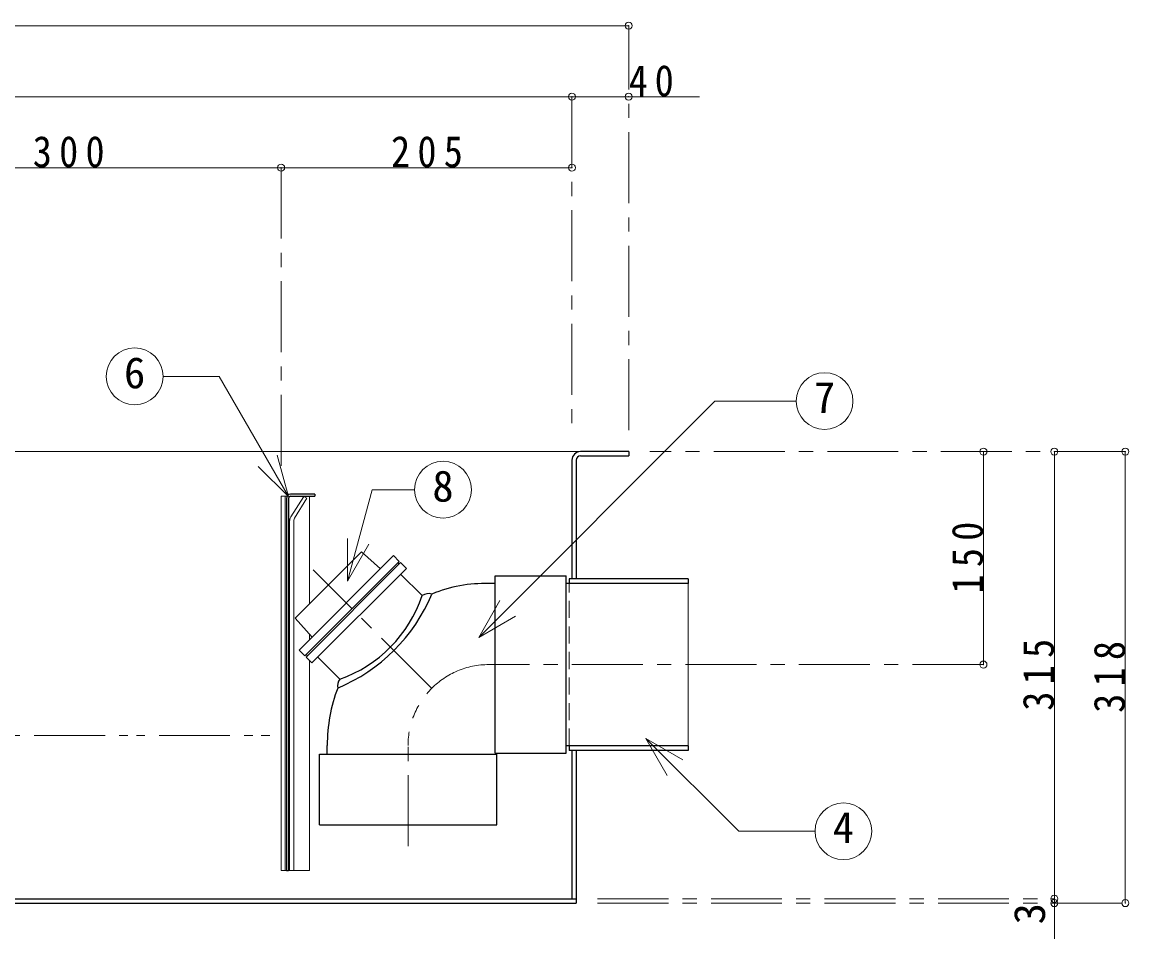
# Model space of a CAD drawing. Units: millimetres at full size, sheet at 1:10. Extents: x -2125 to 1925, y -1405 to 1405.
# Drawn here: x -307 to 473, y -1075 to -434 of the extents above; entities that cross this region are included whole.
import ezdxf
from ezdxf.enums import TextEntityAlignment as Align

# ---------------------------------------------------------------- set-up
doc = ezdxf.new("R2010")
doc.units = ezdxf.units.MM
doc.header["$LTSCALE"] = 10
doc.header["$PDMODE"] = 32
doc.header["$PDSIZE"] = 5
for name, pattern in [('CHAIN1', [8, 5, -1, 1, -1]), ('DASHED1', [1.8, 1.2, -0.6]), ('DOUBLE_CHAIN1', [8.8, 5, -1, 0.6, -0.6, 0.6, -1])]:
    doc.linetypes.add(name, pattern=pattern)
doc.layers.add('0-A', color=4, linetype='Continuous', lineweight=9)
doc.styles.add('ＭＳ ゴシック', font='')
doc.styles.get('ＭＳ ゴシック').set_extended_font_data('MS Gothic')

msp = doc.modelspace()

# ---------------------------------------------------------------- linework, layer by layer
at = {"layer": '0-A'}
for p, q in [((-959.8, -436.98), (120.2, -436.98)), ((80.2, -486.98), (-919.8, -486.98)), ((170.2, -486.98), (80.2, -486.98)), ((-424.8, -536.98), (-124.8, -536.98)), ((-124.8, -536.98), (80.2, -536.98)), ((86.2, -736.98), (-925.8, -736.98)), ((370.2, -886.98), (370.2, -736.98)), ((420.2, -736.98), (420.2, -1051.98)), ((470.2, -1054.98), (470.2, -736.98)), ((-121.8, -768.48), (-120.64, -768.48)), ((-104.8, -768.48), (-104.8, -844.26)), ((-104.8, -865.56), (-104.8, -869.51)), ((-104.8, -884.01), (-104.8, -1031.98)), ((-121.8, -1031.98), (-121.05, -1031.98)), ((-118.8, -1031.98), (-119.55, -1031.98)), ((-115.8, -1031.98), (-104.8, -1031.98)), ((420.2, -1051.98), (420.2, -1104.98))]:
    msp.add_line(p, q, dxfattribs=at)
at = {"layer": '0-A', "linetype": 'CHAIN1'}
for p, q in [((120.2, -721.98), (120.2, -436.98)), ((80.2, -486.98), (80.2, -721.98)), ((-124.8, -536.98), (-124.8, -756.98)), ((470.2, -736.98), (135.2, -736.98)), ((-18.65, -903.73), (-102.07, -820.32)), ((370.2, -886.98), (21.7, -886.98)), ((-35.3, -1014.98), (-35.3, -943.98)), ((98.2, -1051.98), (420.2, -1051.98)), ((98.2, -1054.98), (470.2, -1054.98))]:
    msp.add_line(p, q, dxfattribs=at)
at = {"layer": '0-A', "color": 7, "lineweight": 18}
for p, q in [((-208, -684), (-168.5, -684)), ((-119.67, -768.58), (-168.5, -684)), ((14.49, -867.85), (180.95, -701.39)), ((238.27, -701.39), (180.95, -701.39)), ((-119.67, -768.58), (-127.44, -739.6)), ((-119.67, -768.58), (-140.89, -747.36)), ((-77.96, -828.27), (-60.69, -763.82)), ((-30.67, -763.82), (-60.69, -763.82)), ((-124.8, -768.48), (-121.8, -768.48)), ((-124.8, -768.48), (-124.8, -1031.98)), ((-121.8, -768.48), (-121.8, -1031.98)), ((-117.88, -783.02), (-108.8, -768.49)), ((-118.8, -786.2), (-118.8, -1031.98)), ((-115.8, -785.34), (-115.8, -1031.98)), ((-77.96, -828.27), (-77.96, -798.27)), ((-77.96, -828.27), (-62.96, -802.29)), ((162.2, -944.13), (162.2, -829.83)), ((14.49, -867.85), (29.49, -841.87)), ((14.49, -867.85), (40.47, -852.85)), ((132.37, -939.03), (158.35, -954.03)), ((132.37, -939.03), (147.37, -965.01)), ((132.37, -939.03), (197.71, -1004.37)), ((251.53, -1004.37), (197.71, -1004.37)), ((-121.8, -1031.98), (-124.8, -1031.98)), ((-118.8, -1031.98), (-115.8, -1031.98))]:
    msp.add_line(p, q, dxfattribs=at)
at = {"layer": '0-A', "color": 5, "lineweight": 25}
for p, q in [((120.2, -736.98), (86.2, -736.98)), ((86.2, -739.98), (120.2, -739.98)), ((120.2, -736.98), (120.2, -739.98)), ((80.2, -742.98), (80.2, -826.48)), ((83.2, -742.98), (83.2, -826.48)), ((-121.05, -769.98), (-121.05, -1031.98)), ((-119.55, -769.98), (-119.55, -1031.98)), ((-101.05, -766.98), (-118.05, -766.98)), ((-118.05, -768.48), (-101.05, -768.48)), ((-101.05, -766.98), (-101.05, -768.48)), ((-114.85, -854.31), (-68.07, -807.53)), ((-112.04, -876.76), (-45.52, -810.23)), ((-68.07, -807.53), (-54.74, -819.45)), ((-41.46, -814.29), (-45.52, -810.23)), ((-107.99, -880.82), (-41.46, -814.29)), ((-107.08, -881.72), (-40.56, -815.2)), ((-41.46, -816.1), (-42.36, -815.2)), ((-36.5, -819.25), (-40.56, -815.2)), ((-103.03, -885.78), (-36.5, -819.25)), ((-25.46, -838.41), (-40.56, -823.31)), ((26.2, -949.48), (26.2, -824.48)), ((26.2, -824.48), (76.2, -824.48)), ((76.2, -949.48), (76.2, -824.48)), ((78.2, -826.48), (78.2, -829.83)), ((162.2, -826.48), (78.2, -826.48)), ((162.2, -826.48), (162.2, -829.83)), ((26.2, -829.98), (21.7, -829.98)), ((162.2, -829.83), (76.2, -829.83)), ((-114.85, -854.31), (-102.93, -867.64)), ((-107.99, -880.82), (-112.04, -876.76)), ((-106.18, -880.82), (-107.08, -879.91)), ((-103.03, -885.78), (-107.08, -881.72)), ((-83.46, -897.22), (-98.97, -881.72)), ((-97.8, -999.98), (-97.8, -949.98)), ((-97.8, -949.98), (27.2, -949.98)), ((-92.3, -949.98), (-92.3, -943.98)), ((26.2, -949.48), (76.2, -949.48)), ((162.2, -944.13), (76.2, -944.13)), ((78.2, -944.13), (78.2, -947.48)), ((162.2, -947.48), (78.2, -947.48)), ((80.2, -947.48), (80.2, -1051.98)), ((83.2, -947.48), (83.2, -1054.98)), ((162.2, -944.13), (162.2, -947.48)), ((-121.05, -1031.98), (-119.55, -1031.98)), ((-922.8, -1051.98), (83.2, -1051.98)), ((-922.8, -1054.98), (83.2, -1054.98))]:
    msp.add_line(p, q, dxfattribs=at)
at = {"layer": '0-A', "color": 7, "linetype": 'DASHED1', "lineweight": 18}
msp.add_line((78.2, -944.13), (78.2, -829.83), dxfattribs=at)
at = {"layer": '0-A', "linetype": 'DOUBLE_CHAIN1'}
msp.add_line((-914.8, -936.98), (-124.3, -936.98), dxfattribs=at)
at = {"layer": '0-A', "color": 7, "lineweight": 18}
msp.add_lwpolyline([(-115.34, -783.75), (-106.65, -769.84), (-108.8, -768.49)], dxfattribs=at)
at = {"layer": '0-A', "color": 5, "lineweight": 25}
msp.add_lwpolyline([(-97.8, -999.98), (27.2, -999.98), (27.2, -949.98)], dxfattribs=at)
at = {"layer": '0-A', "color": 7, "lineweight": 18}
for centre in [(-228, -684), (258.27, -701.39), (-10.67, -763.82), (271.53, -1004.37)]:
    msp.add_circle(centre, 20, dxfattribs=at)
at = {"layer": '0-A', "color": 5, "lineweight": 25}
for centre, radius, start, end in [((86.2, -742.98), 6, 90, 180), ((86.2, -742.98), 3, 90, 180), ((-118.05, -769.98), 3, 90, 180), ((-118.05, -769.98), 1.5, 90, 180), ((18.28, -925.19), 95.27, 87.94312, 112.68784), ((-132.57, -789.28), 123.8, 292.66093, 337.17774), ((-114.06, -809.04), 93.34, 289.13847, 341.66053), ((-20.74, -845.49), 8.5, 74.44512, 123.70208), ((21.7, -943.98), 114, 159.20771, 180), ((-76.48, -902.09), 8.52, 145.12625, 189.60703)]:
    msp.add_arc(centre, radius, start, end, dxfattribs=at)
at = {"layer": '0-A', "color": 7, "lineweight": 18}
for centre, radius in [((-112.8, -786.2), 6), ((-112.8, -785.34), 3)]:
    msp.add_arc(centre, radius, 148, 180, dxfattribs=at)
at = {"layer": '0-A', "linetype": 'CHAIN1'}
msp.add_arc((21.7, -943.98), 57, 90, 180, dxfattribs=at)
at = {"layer": '0-A'}
for p in [(120.2, -436.98), (80.2, -486.98), (120.2, -486.98), (-124.8, -536.98), (80.2, -536.98), (370.2, -736.98), (420.2, -736.98), (470.2, -736.98), (370.2, -886.98), (420.2, -1051.98), (420.2, -1054.98), (470.2, -1054.98)]:
    msp.add_point(p, dxfattribs=at)

# ---------------------------------------------------------------- texts
at = {"layer": '0-A', "color": 7, "style": 'ＭＳ ゴシック'}
for s, p in [('6', (-235.5, -699)), ('7', (250.77, -716.39)), ('8', (-18.17, -778.82)), ('4', (264.03, -1019.37))]:
    msp.add_text(s, height=21.99, dxfattribs=at).set_placement(p, align=Align.BOTTOM_LEFT)
msp.add_text('3', height=21.99, rotation=90, dxfattribs=at).set_placement((420.2, -1069.98), align=Align.BOTTOM_LEFT)
at = {"layer": '0-A', "color": 7, "char_height": 21.99, "attachment_point": 7, "style": 'ＭＳ ゴシック'}
for s, insert in [('\\T1.36;\\W0.9;40', (120.2, -486.98)), ('\\T1.38;\\W0.9;300', (-299.8, -536.98)), ('\\T1.38;\\W0.9;205', (-47.3, -536.98))]:
    msp.add_mtext(s, dxfattribs=dict(at, insert=insert))
at = {"layer": '0-A', "color": 7, "char_height": 21.99, "attachment_point": 7, "rotation": 90, "style": 'ＭＳ ゴシック'}
for s, insert in [('\\T1.38;\\W0.9;150', (370.2, -836.98)), ('\\T1.38;\\W0.9;315', (420.2, -919.48)), ('\\T1.38;\\W0.9;318', (470.2, -920.98))]:
    msp.add_mtext(s, dxfattribs=dict(at, insert=insert))

doc.saveas('drawing.dxf')
